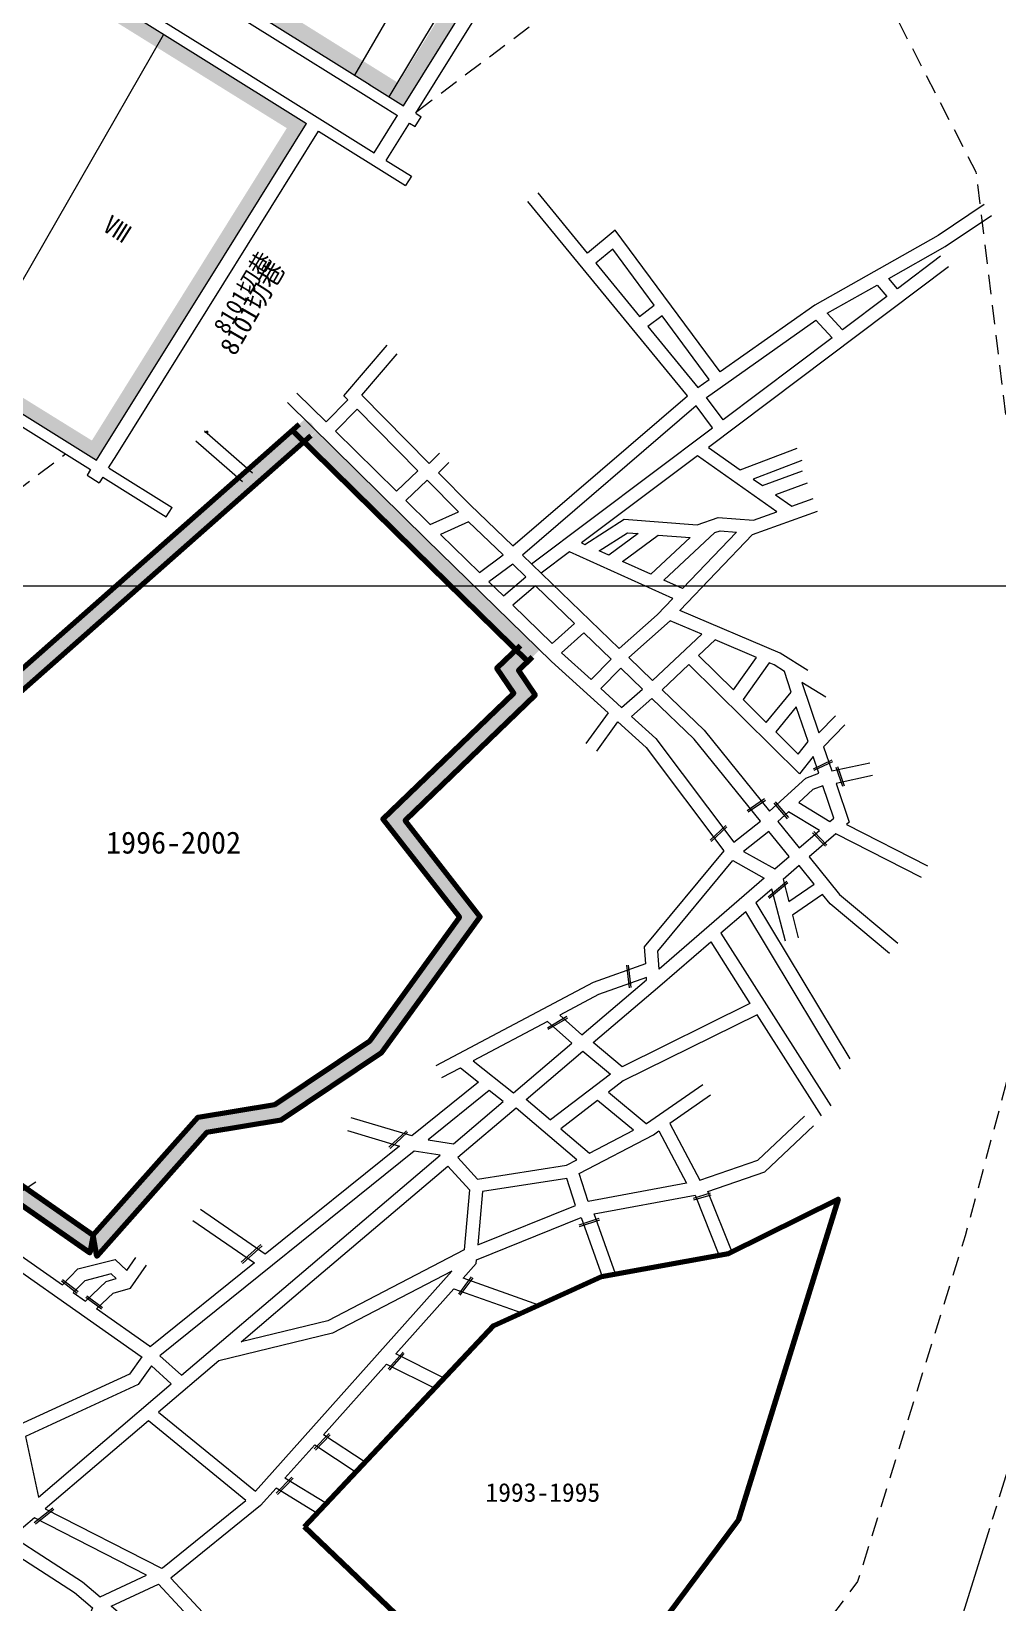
# Model space of a CAD drawing. Header units: inches. Extents: x 19725493 to 19730068, y 4137932 to 4142732.
# Drawn here: x 19728523 to 19728962, y 4139039 to 4139752 of the extents above; entities that cross this region are included whole.
import ezdxf

# ---------------------------------------------------------------- set-up
doc = ezdxf.new("R2010")
doc.units = ezdxf.units.IN
doc.header["$MEASUREMENT"] = 0
doc.linetypes.add('可采边界', pattern=[0.047, 0.02, -0.002, 0.003, -0.002, 0.02])
doc.linetypes.add('虚线', pattern=[0.0045, 0.00175, -0.001, 0.00175])
doc.layers.get('0').update_dxf_attribs({"lineweight": 0})
for name, color, linetype, lineweight in [('8号煤层巷道', 7, 'Continuous', 0), ('8号煤层采空区XDD0800CCJ', 7, 'Continuous', 0), ('sw探水警戒线', 7, 'Continuous', 15), ('工作面回采月份', 7, 'Continuous', 15), ('未掘巷道', 7, 'Continuous', 15), ('次要巷道', 7, 'Continuous', 0), ('煤巷', 7, 'Continuous', 0), ('经纬网', 7, 'Continuous', 0), ('采空区边界颜色', 7, 'Continuous', 15)]:
    doc.layers.add(name, color=color, linetype=linetype, lineweight=lineweight)
for name, color, linetype, lineweight, true_color in [('8号煤层采空区', 178, 'Continuous', 80, 0x00004c), ('8号煤层采空区注记', 178, 'Continuous', 0, 0x00004c), ('岩巷', 30, 'Continuous', 0, 0xff7f00)]:
    doc.layers.add(name, color=color, linetype=linetype, lineweight=lineweight, true_color=true_color)
doc.styles.add('仿宋', font='')
doc.styles.add('宋体', font='')
doc.styles.get('仿宋').set_extended_font_data('仿宋')
doc.styles.get('宋体').set_extended_font_data('宋体')
doc.linetypes.add('县自治县旗县级市界', pattern='A,0.0015,-0.00115,[23,8#煤防灭火系统图（7月份）.shx,S=3.07087e-07,R=0,X=0,Y=0],-0.00085,0.0015', length=0.005)

msp = doc.modelspace()

# ---------------------------------------------------------------- hatches: boundary and pattern name
for points in [[(19728647.12, 4139575.59), (19728364.68, 4139326.47), (19728549.68, 4139197.53), (19728551.2, 4139205.61), (19728376.8, 4139327.16), (19728652.48, 4139570.31), (19728650.22, 4139573.78)], [(19728748.43, 4139476.23), (19728702.31, 4139521.25), (19728652.48, 4139570.31), (19728650, 4139567.72), (19728646.84, 4139565.34), (19728697.06, 4139515.89), (19728743.01, 4139471.03)], [(19728753.8, 4139470.99), (19728748.43, 4139476.23), (19728734.37, 4139462.74), (19728742.01, 4139451.44), (19728682.66, 4139394.3), (19728717.37, 4139349.76), (19728676.69, 4139293.67), (19728633.66, 4139264.85), (19728598.73, 4139259.04), (19728551.2, 4139205.61), (19728552.75, 4139196.08), (19728602.57, 4139252.07), (19728636.49, 4139257.72), (19728681.98, 4139288.19), (19728726.75, 4139349.92), (19728692.72, 4139393.58), (19728751.77, 4139450.42), (19728744.12, 4139461.71)]]:
    msp.add_hatch(color=256).paths.add_polyline_path(points, flags=17)
at = {"layer": '8号煤层采空区XDD0800CCJ', "true_color": 0xffc000}
msp.add_hatch(color=40, dxfattribs=at).paths.add_polyline_path([(19728403.14, 4139650.27), (19728436.29, 4139629.67), (19728472.28, 4139607.2), (19728552.63, 4139557.03), (19728563.85, 4139575), (19728597.81, 4139629.38), (19728607.51, 4139644.92), (19728647.97, 4139709.72), (19728567.84, 4139759.74), (19728490.09, 4139808.28), (19728394.01, 4139868.28), (19728233.4, 4139968.57), (19728144.04, 4139812.16), (19728320.98, 4139701.67), (19728403.14, 4139650.27), (19728395.75, 4139662.65), (19728364.3, 4139682.28), (19728153.5, 4139814.24), (19728235.85, 4139959.69), (19728422.75, 4139841.97), (19728639.01, 4139707.64), (19728608.22, 4139658.34), (19728579.34, 4139612.07), (19728550.58, 4139565.97), (19728462.35, 4139620.63), (19728445.03, 4139631.73), (19728429.36, 4139641.66), (19728395.75, 4139662.65)], flags=17)
at = {"layer": '采空区边界颜色', "true_color": 0x57149c}
msp.add_hatch(color=194, dxfattribs=at).paths.add_polyline_path([(19728773.95, 4139848.91), (19728261.49, 4140168.86), (19728183.24, 4140035.49), (19728692, 4139717.81), (19728773.95, 4139848.91), (19728763.61, 4139846.52), (19728689.61, 4139728.14), (19728193.4, 4140037.98), (19728264.06, 4140158.41), (19728763.61, 4139846.52)], flags=17)

# ---------------------------------------------------------------- linework, layer by layer
at = {"layer": '8号煤层巷道', "flags": 128}
for points in [[(19728878.04, 4139417.12), (19728886.5, 4139421.14)], [(19728878.04, 4139417.12), (19728886.5, 4139421.14)], [(19728878.38, 4139416.4), (19728886.84, 4139420.42)], [(19728878.38, 4139416.4), (19728886.84, 4139420.42)], [(19728888.22, 4139417.82), (19728891.22, 4139409.14)], [(19728888.22, 4139417.82), (19728891.22, 4139409.14)], [(19728888.97, 4139418.08), (19728891.98, 4139409.4)], [(19728888.97, 4139418.08), (19728891.98, 4139409.4)], [(19728847.95, 4139398.2), (19728855.86, 4139403.54)], [(19728847.95, 4139398.2), (19728855.86, 4139403.54)], [(19728848.39, 4139397.53), (19728856.31, 4139402.88)], [(19728848.39, 4139397.53), (19728856.31, 4139402.88)], [(19728860.04, 4139401.52), (19728866.06, 4139394.44)], [(19728860.04, 4139401.52), (19728866.06, 4139394.44)], [(19728860.65, 4139402.04), (19728866.66, 4139394.96)], [(19728860.65, 4139402.04), (19728866.66, 4139394.96)], [(19728831.11, 4139384.7), (19728838.21, 4139391.36)], [(19728831.11, 4139384.7), (19728838.21, 4139391.36)], [(19728831.66, 4139384.12), (19728838.76, 4139390.78)], [(19728831.66, 4139384.12), (19728838.76, 4139390.78)], [(19728877.63, 4139388.04), (19728883.49, 4139381.93)], [(19728877.63, 4139388.04), (19728883.49, 4139381.93)], [(19728878.2, 4139388.6), (19728884.07, 4139382.49)], [(19728878.2, 4139388.6), (19728884.07, 4139382.49)], [(19728857.42, 4139359.07), (19728865.95, 4139366.13)], [(19728857.42, 4139359.07), (19728865.95, 4139366.13)], [(19728857.93, 4139358.45), (19728866.46, 4139365.51)], [(19728857.93, 4139358.45), (19728866.46, 4139365.51)], [(19728793.15, 4139328.01), (19728794.32, 4139317.75)], [(19728793.15, 4139328.01), (19728794.32, 4139317.75)], [(19728793.95, 4139328.1), (19728795.12, 4139317.84)], [(19728793.95, 4139328.1), (19728795.12, 4139317.84)], [(19728757.28, 4139299.63), (19728766.17, 4139304.83)], [(19728757.28, 4139299.63), (19728766.17, 4139304.83)], [(19728757.68, 4139298.94), (19728766.57, 4139304.14)], [(19728757.68, 4139298.94), (19728766.57, 4139304.14)], [(19728685.37, 4139245.46), (19728693.28, 4139252.88)], [(19728685.37, 4139245.46), (19728693.28, 4139252.88)], [(19728685.92, 4139244.88), (19728693.82, 4139252.29)], [(19728685.92, 4139244.88), (19728693.82, 4139252.29)], [(19728823.55, 4139222.34), (19728831.33, 4139224.7)], [(19728823.55, 4139222.34), (19728831.33, 4139224.7)], [(19728823.78, 4139221.58), (19728831.56, 4139223.93)], [(19728823.78, 4139221.58), (19728831.56, 4139223.93)], [(19728771.65, 4139210.21), (19728780.79, 4139213.35)], [(19728771.65, 4139210.21), (19728780.79, 4139213.35)], [(19728771.91, 4139209.46), (19728781.05, 4139212.59)], [(19728771.91, 4139209.46), (19728781.05, 4139212.59)], [(19728618.36, 4139193.34), (19728627.27, 4139201.32)], [(19728618.36, 4139193.34), (19728627.27, 4139201.32)], [(19728618.9, 4139192.75), (19728627.8, 4139200.72)], [(19728618.9, 4139192.75), (19728627.8, 4139200.72)], [(19728536.76, 4139184.82), (19728543.87, 4139179.32)], [(19728536.76, 4139184.82), (19728543.87, 4139179.32)], [(19728537.25, 4139185.46), (19728544.36, 4139179.95)], [(19728537.25, 4139185.46), (19728544.36, 4139179.95)], [(19728561.62, 4139185.89), (19728559.39, 4139187.96), (19728547.36, 4139184.88), (19728542.14, 4139179.53), (19728547.73, 4139175.61), (19728557.07, 4139184.57), (19728561.62, 4139185.89)], [(19728561.62, 4139185.89), (19728559.39, 4139187.96), (19728547.36, 4139184.88), (19728542.14, 4139179.53), (19728547.73, 4139175.61), (19728557.07, 4139184.57), (19728561.62, 4139185.89)], [(19728722.73, 4139186.69), (19728716.87, 4139178.78)], [(19728722.73, 4139186.69), (19728716.87, 4139178.78)], [(19728723.38, 4139186.22), (19728717.52, 4139178.3)], [(19728723.38, 4139186.22), (19728717.52, 4139178.3)], [(19728547.84, 4139177.43), (19728554.95, 4139172.18)], [(19728547.84, 4139177.43), (19728554.95, 4139172.18)], [(19728548.31, 4139178.07), (19728555.43, 4139172.82)], [(19728548.31, 4139178.07), (19728555.43, 4139172.82)], [(19728684.97, 4139144.92), (19728691.76, 4139152.5)], [(19728684.97, 4139144.92), (19728691.76, 4139152.5)], [(19728685.57, 4139144.39), (19728692.35, 4139151.96)], [(19728685.57, 4139144.39), (19728692.35, 4139151.96)], [(19728651.42, 4139108.61), (19728658.19, 4139115.56)], [(19728651.42, 4139108.61), (19728658.19, 4139115.56)], [(19728651.99, 4139108.05), (19728658.76, 4139115)], [(19728651.99, 4139108.05), (19728658.76, 4139115)], [(19728634.27, 4139088.59), (19728641.36, 4139095.84)], [(19728634.27, 4139088.59), (19728641.36, 4139095.84)], [(19728634.84, 4139088.03), (19728641.93, 4139095.29)], [(19728634.84, 4139088.03), (19728641.93, 4139095.29)], [(19728524.42, 4139075.21), (19728532.78, 4139081.88)], [(19728524.42, 4139075.21), (19728532.78, 4139081.88)], [(19728524.92, 4139074.58), (19728533.28, 4139081.26)], [(19728524.92, 4139074.58), (19728533.28, 4139081.26)]]:
    msp.add_lwpolyline(points, dxfattribs=at)
at = {"layer": '8号煤层采空区', "color": 7, "flags": 128}
for points in [[(19728649.98, 4139568.1), (19728376.8, 4139327.16), (19728551.2, 4139205.61), (19728549.68, 4139197.53), (19728364.68, 4139326.47), (19728644.66, 4139573.42)], [(19728748.38, 4139465.79), (19728697.06, 4139515.89), (19728641.48, 4139570.61)], [(19728750.37, 4139467.71), (19728744.12, 4139461.71), (19728751.77, 4139450.42), (19728692.72, 4139393.58), (19728726.75, 4139349.92), (19728681.98, 4139288.19), (19728636.49, 4139257.72), (19728602.57, 4139252.07), (19728552.75, 4139196.08), (19728551.2, 4139205.61), (19728598.73, 4139259.04), (19728633.66, 4139264.85), (19728676.69, 4139293.67), (19728717.37, 4139349.76), (19728682.66, 4139394.3), (19728742.01, 4139451.44), (19728734.37, 4139462.74), (19728745.07, 4139473.01)], [(19728647.01, 4139073.26), (19728733.02, 4139164.57), (19728781.9, 4139186.81), (19728839.49, 4139197.25), (19728889.27, 4139221.97), (19728843.8, 4139076.12), (19728760.74, 4138964.56), (19728647.01, 4139073.26)]]:
    msp.add_lwpolyline(points, dxfattribs=at)
at = {"layer": 'sw探水警戒线', "color": 1, "linetype": '可采边界', "lineweight": 9, "ltscale": 2127.659574, "true_color": 0xff0000, "flags": 128}
msp.add_lwpolyline([(19728772.52, 4139833.86), (19728887.84, 4139920.66), (19729000.27, 4139702.85), (19729041.58, 4139365.3), (19728994.94, 4139191.35), (19728943.24, 4139025.48), (19728871.04, 4138928.5), (19728872.06, 4138801.4), (19728750.97, 4138715.67), (19728533.26, 4138595.53)], dxfattribs=at)
at = {"layer": 'sw探水警戒线', "color": 1, "linetype": '虚线', "ltscale": 5000, "true_color": 0xff0000, "flags": 128}
for points in [[(19728698.06, 4139715.25), (19728870.58, 4139845.09), (19728951.72, 4139687.88), (19728990.77, 4139368.86), (19728946.91, 4139205.27), (19728898.04, 4139048.5), (19728820.9, 4138944.89), (19728821.85, 4138827.12), (19728724.36, 4138758.1), (19728457.28, 4138610.71)], [(19727803.01, 4139025.62), (19728297.14, 4139377.53), (19728538.61, 4139559.88)]]:
    msp.add_lwpolyline(points, dxfattribs=at)
at = {"layer": '岩巷', "lineweight": 9, "flags": 128}
msp.add_lwpolyline([(19728549.98, 4139800.36), (19728673.78, 4139723.06)], dxfattribs=at)
at = {"layer": '工作面回采月份', "color": 7, "linetype": 'Continuous', "lineweight": 13}
msp.add_line((19728493.42, 4139594), (19728583.06, 4139750.02), dxfattribs=at)
at = {"layer": '工作面回采月份', "color": 7, "lineweight": 9, "flags": 128}
for points in [[(19728669.86, 4139731.64), (19728747.55, 4139865.31)], [(19728685.47, 4139721.89), (19728765.21, 4139854.37)]]:
    msp.add_lwpolyline(points, dxfattribs=at)
at = {"layer": '未掘巷道', "color": 1, "lineweight": 0, "true_color": 0xff0000}
for q in [(19728601.85, 4139569.43), (19728603.01, 4139568.75)]:
    msp.add_line((19728603.11, 4139570.24), q, dxfattribs=at)
at = {"layer": '煤巷', "lineweight": 9}
for p, q in [((19728604.97, 4139640.85), (19728647.97, 4139709.72)), ((19728610.44, 4139637.34), (19728653.48, 4139706.27)), ((19728695.61, 4139685.86), (19728692.96, 4139681.62)), ((19728556.33, 4139562.97), (19728604.93, 4139640.78)), ((19728561.85, 4139559.52), (19728610.44, 4139637.34)), ((19728552.63, 4139557.03), (19728556.33, 4139562.97)), ((19728558.14, 4139553.58), (19728561.85, 4139559.52)), ((19728549.98, 4139552.79), (19728548.39, 4139550.24)), ((19728548.39, 4139550.24), (19728553.9, 4139546.8)), ((19728555.49, 4139549.34), (19728553.9, 4139546.8)), ((19728555.6, 4139549.35), (19728584.33, 4139531.35)), ((19728558.39, 4139553.43), (19728586.97, 4139535.58)), ((19728584.33, 4139531.35), (19728586.98, 4139535.59))]:
    msp.add_line(p, q, dxfattribs=at)
at = {"layer": '煤巷', "lineweight": 9, "flags": 128}
for points in [[(19728481.79, 4139813.47), (19728601.24, 4139738.88)], [(19728552.74, 4139804.77), (19728676.81, 4139727.3)], [(19728549.98, 4139800.36), (19728673.78, 4139723.06)], [(19728539.39, 4139783.4), (19728603.88, 4139743.13)], [(19728692, 4139717.81), (19728717.59, 4139758.8)], [(19728697.51, 4139714.37), (19728723.11, 4139755.36)], [(19728603.89, 4139743.13), (19728678.66, 4139696.45)], [(19728601.24, 4139738.89), (19728647.97, 4139709.72)], [(19728676.26, 4139727.64), (19728692, 4139717.81)], [(19728673.78, 4139723.06), (19728689.25, 4139713.4)], [(19728678.66, 4139696.45), (19728687.66, 4139710.86)], [(19728687.66, 4139710.86), (19728689.25, 4139713.4)], [(19728697.22, 4139708.42), (19728699.97, 4139712.83)], [(19728697.51, 4139714.37), (19728699.97, 4139712.83)], [(19728653.48, 4139706.27), (19728692.96, 4139681.62)], [(19728684.17, 4139693), (19728693.17, 4139707.42)], [(19728693.17, 4139707.42), (19728694.76, 4139709.96)], [(19728694.76, 4139709.96), (19728697.22, 4139708.42)], [(19728317.37, 4139698.03), (19728549.98, 4139552.79)], [(19728319.96, 4139702.31), (19728552.63, 4139557.03)], [(19728684.17, 4139693), (19728695.61, 4139685.86)]]:
    msp.add_lwpolyline(points, dxfattribs=at)
at = {"layer": '煤巷', "linetype": '县自治县旗县级市界', "lineweight": 9, "ltscale": 2000, "flags": 128}
for points in [[(19728955.42, 4139673.04), (19728934.57, 4139659.01), (19728878.6, 4139627.43), (19728835.67, 4139597.15), (19728787.99, 4139661.41), (19728775.5, 4139650.97), (19728753.1, 4139678.23)], [(19728955.42, 4139673.04), (19728934.57, 4139659.01), (19728878.6, 4139627.43), (19728835.67, 4139597.15), (19728787.99, 4139661.41), (19728775.5, 4139650.97), (19728753.1, 4139678.23)], [(19728712.5, 4139555.96), (19728707.88, 4139551.34), (19728722.26, 4139536.78), (19728741.61, 4139518.15), (19728820.9, 4139586.28), (19728748.47, 4139674.42)], [(19728712.5, 4139555.96), (19728707.88, 4139551.34), (19728722.26, 4139536.78), (19728741.61, 4139518.15), (19728820.9, 4139586.28), (19728748.47, 4139674.42)], [(19728935.69, 4139649.52), (19728916.15, 4139634.83), (19728912.18, 4139639.49), (19728937.72, 4139653.9), (19728958.76, 4139668.06)], [(19728935.69, 4139649.52), (19728916.15, 4139634.83), (19728912.18, 4139639.49), (19728937.72, 4139653.9), (19728958.76, 4139668.06)], [(19728805.76, 4139627.39), (19728786.96, 4139652.73), (19728779.31, 4139646.33), (19728799.11, 4139622.24), (19728805.76, 4139627.39)], [(19728805.76, 4139627.39), (19728786.96, 4139652.73), (19728779.31, 4139646.33), (19728799.11, 4139622.24), (19728805.76, 4139627.39)], [(19728939.29, 4139644.72), (19728830.37, 4139562.85), (19728844.76, 4139552.69), (19728870.65, 4139562.52)], [(19728939.29, 4139644.72), (19728830.37, 4139562.85), (19728844.76, 4139552.69), (19728870.65, 4139562.52)], [(19728891.26, 4139616.12), (19728884.29, 4139623.76), (19728906.86, 4139636.49), (19728911.35, 4139631.22), (19728891.26, 4139616.12)], [(19728891.26, 4139616.12), (19728884.29, 4139623.76), (19728906.86, 4139636.49), (19728911.35, 4139631.22), (19728891.26, 4139616.12)], [(19728830.76, 4139593.7), (19728809.34, 4139622.57), (19728802.92, 4139617.61), (19728825.58, 4139590.04), (19728830.76, 4139593.7)], [(19728830.76, 4139593.7), (19728809.34, 4139622.57), (19728802.92, 4139617.61), (19728825.58, 4139590.04), (19728830.76, 4139593.7)], [(19728837.04, 4139575.37), (19728829.45, 4139585.43), (19728879.16, 4139620.48), (19728886.44, 4139612.5), (19728837.04, 4139575.37)], [(19728643.58, 4139587.49), (19728656.83, 4139574.44), (19728666.74, 4139584.45), (19728664.94, 4139586.27), (19728684.55, 4139609.24)], [(19728643.58, 4139587.49), (19728656.83, 4139574.44), (19728666.74, 4139584.45), (19728664.94, 4139586.27), (19728684.55, 4139609.24)], [(19728708.26, 4139560.2), (19728703.67, 4139555.6), (19728673.08, 4139586.57), (19728689.11, 4139605.35)], [(19728708.26, 4139560.2), (19728703.67, 4139555.6), (19728673.08, 4139586.57), (19728689.11, 4139605.35)], [(19728639.37, 4139583.22), (19728702.31, 4139521.25), (19728759.15, 4139465.76), (19728784.81, 4139442.4), (19728774.79, 4139428.53)], [(19728639.37, 4139583.22), (19728702.31, 4139521.25), (19728759.15, 4139465.76), (19728784.81, 4139442.4), (19728774.79, 4139428.53)], [(19728670.95, 4139580.19), (19728661.1, 4139570.24), (19728688.75, 4139543.02), (19728698.56, 4139552.23), (19728670.95, 4139580.19)], [(19728670.95, 4139580.19), (19728661.1, 4139570.24), (19728688.75, 4139543.02), (19728698.56, 4139552.23), (19728670.95, 4139580.19)], [(19728750.07, 4139510), (19728832.24, 4139571.76), (19728824.76, 4139581.69), (19728745.95, 4139513.97), (19728789.84, 4139471.71), (19728807.03, 4139486.91), (19728814.15, 4139494.3), (19728767.28, 4139515.43), (19728754.45, 4139505.79)], [(19728750.07, 4139510), (19728832.24, 4139571.76), (19728824.76, 4139581.69), (19728745.95, 4139513.97), (19728789.84, 4139471.71), (19728807.03, 4139486.91), (19728814.15, 4139494.3), (19728767.28, 4139515.43), (19728754.45, 4139505.79)], [(19728623.39, 4139551.22), (19728601.71, 4139570.16)], [(19728618.85, 4139547.22), (19728597.77, 4139565.64)], [(19728861.33, 4139533.65), (19728825.33, 4139559.07), (19728772.75, 4139519.55), (19728774.22, 4139518.88), (19728792.19, 4139530.24), (19728825.25, 4139527.72), (19728834.83, 4139531.06), (19728850.76, 4139529.83), (19728861.33, 4139533.65)], [(19728861.33, 4139533.65), (19728825.33, 4139559.07), (19728772.75, 4139519.55), (19728774.22, 4139518.88), (19728792.19, 4139530.24), (19728825.25, 4139527.72), (19728834.83, 4139531.06), (19728850.76, 4139529.83), (19728861.33, 4139533.65)], [(19728872.78, 4139556.91), (19728850.67, 4139548.51), (19728854.84, 4139545.57), (19728873.11, 4139552.28)], [(19728872.78, 4139556.91), (19728850.67, 4139548.51), (19728854.84, 4139545.57), (19728873.11, 4139552.28)], [(19728702.78, 4139547.97), (19728693.02, 4139538.81), (19728704.15, 4139527.85), (19728716.94, 4139533.63), (19728702.78, 4139547.97)], [(19728702.78, 4139547.97), (19728693.02, 4139538.81), (19728704.15, 4139527.85), (19728716.94, 4139533.63), (19728702.78, 4139547.97)], [(19728875.17, 4139546.65), (19728860.79, 4139541.37), (19728868.2, 4139536.14), (19728877.89, 4139539.64)], [(19728875.17, 4139546.65), (19728860.79, 4139541.37), (19728868.2, 4139536.14), (19728877.89, 4139539.64)], [(19728875.49, 4139461.71), (19728862.91, 4139469.51), (19728817.31, 4139488.94), (19728850.41, 4139523.32), (19728879.93, 4139534)], [(19728875.49, 4139461.71), (19728862.91, 4139469.51), (19728817.31, 4139488.94), (19728850.41, 4139523.32), (19728879.93, 4139534)], [(19728721.55, 4139529.14), (19728708.74, 4139523.35), (19728726.42, 4139506.1), (19728737.21, 4139514.05), (19728721.55, 4139529.14)], [(19728721.55, 4139529.14), (19728708.74, 4139523.35), (19728726.42, 4139506.1), (19728737.21, 4139514.05), (19728721.55, 4139529.14)], [(19728798.45, 4139523.75), (19728785.18, 4139513.94), (19728780.77, 4139515.93), (19728793.71, 4139524.11), (19728798.45, 4139523.75)], [(19728822.09, 4139521.95), (19728804.18, 4139505.37), (19728791.44, 4139511.12), (19728807.59, 4139523.05), (19728822.09, 4139521.95)], [(19728822.09, 4139521.95), (19728804.18, 4139505.37), (19728791.44, 4139511.12), (19728807.59, 4139523.05), (19728822.09, 4139521.95)], [(19728843.13, 4139524.4), (19728818.56, 4139498.89), (19728810.12, 4139502.69), (19728833.34, 4139524.19), (19728835.62, 4139524.98), (19728843.13, 4139524.4)], [(19728843.13, 4139524.4), (19728818.56, 4139498.89), (19728810.12, 4139502.69), (19728833.34, 4139524.19), (19728835.62, 4139524.98), (19728843.13, 4139524.4)], [(19728741.6, 4139509.84), (19728730.76, 4139501.85), (19728737.29, 4139495.48), (19728747.48, 4139504.17), (19728741.6, 4139509.84)], [(19728741.6, 4139509.84), (19728730.76, 4139501.85), (19728737.29, 4139495.48), (19728747.48, 4139504.17), (19728741.6, 4139509.84)], [(19728751.82, 4139499.99), (19728741.6, 4139491.27), (19728759.4, 4139473.89), (19728769.51, 4139482.96), (19728751.82, 4139499.99)], [(19728751.82, 4139499.99), (19728741.6, 4139491.27), (19728759.4, 4139473.89), (19728769.51, 4139482.96), (19728751.82, 4139499.99)], [(19728813.05, 4139484.23), (19728794.18, 4139467.53), (19728805, 4139457.11), (19728827.4, 4139478.12), (19728813.05, 4139484.23)], [(19728813.05, 4139484.23), (19728794.18, 4139467.53), (19728805, 4139457.11), (19728827.4, 4139478.12), (19728813.05, 4139484.23)], [(19728786.26, 4139466.84), (19728773.84, 4139478.79), (19728763.72, 4139469.71), (19728777.11, 4139457.52), (19728786.26, 4139466.84)], [(19728786.26, 4139466.84), (19728773.84, 4139478.79), (19728763.72, 4139469.71), (19728777.11, 4139457.52), (19728786.26, 4139466.84)], [(19728833.42, 4139475.55), (19728825.92, 4139468.51), (19728841.73, 4139452.84), (19728852.22, 4139467.55), (19728833.42, 4139475.55)], [(19728833.42, 4139475.55), (19728825.92, 4139468.51), (19728841.73, 4139452.84), (19728852.22, 4139467.55), (19728833.42, 4139475.55)], [(19728790.58, 4139462.68), (19728781.54, 4139453.48), (19728790.93, 4139444.93), (19728800.4, 4139453.21), (19728790.58, 4139462.68)], [(19728790.58, 4139462.68), (19728781.54, 4139453.48), (19728790.93, 4139444.93), (19728800.4, 4139453.21), (19728790.58, 4139462.68)], [(19728821.54, 4139464.4), (19728809.33, 4139452.94), (19728828.38, 4139434.6), (19728858.11, 4139397.82), (19728874.52, 4139412.84), (19728880.39, 4139415.11), (19728877.85, 4139422.62), (19728871.64, 4139414.76), (19728821.54, 4139464.4)], [(19728821.54, 4139464.4), (19728809.33, 4139452.94), (19728828.38, 4139434.6), (19728858.11, 4139397.82), (19728874.52, 4139412.84), (19728880.39, 4139415.11), (19728877.85, 4139422.62), (19728871.64, 4139414.76), (19728821.54, 4139464.4)], [(19728864.9, 4139461.16), (19728860.12, 4139464.18), (19728857.87, 4139465.14), (19728846.05, 4139448.57), (19728856.61, 4139438.1), (19728867.97, 4139451.87), (19728864.9, 4139461.21)], [(19728864.9, 4139461.16), (19728860.12, 4139464.18), (19728857.87, 4139465.14), (19728846.05, 4139448.57), (19728856.61, 4139438.1), (19728867.97, 4139451.87), (19728864.9, 4139461.21)], [(19728883.58, 4139449.52), (19728872.79, 4139456.19), (19728880.49, 4139433.44), (19728888.04, 4139441.17)], [(19728883.58, 4139449.52), (19728872.79, 4139456.19), (19728880.49, 4139433.44), (19728888.04, 4139441.17)], [(19728804.74, 4139449.04), (19728795.39, 4139440.87), (19728806.48, 4139430.78), (19728841.86, 4139383.82), (19728854.03, 4139393.33), (19728823.96, 4139430.54), (19728804.74, 4139449.04)], [(19728804.74, 4139449.04), (19728795.39, 4139440.87), (19728806.48, 4139430.78), (19728841.86, 4139383.82), (19728854.03, 4139393.33), (19728823.96, 4139430.54), (19728804.74, 4139449.04)], [(19728870.23, 4139445.19), (19728860.89, 4139433.86), (19728871.1, 4139423.74), (19728875.56, 4139429.4), (19728870.23, 4139445.19)], [(19728870.23, 4139445.19), (19728860.89, 4139433.86), (19728871.1, 4139423.74), (19728875.56, 4139429.4), (19728870.23, 4139445.19)], [(19728779.66, 4139425.02), (19728789.27, 4139438.34), (19728802.03, 4139426.72), (19728837.29, 4139379.93), (19728801.21, 4139336.35), (19728801.77, 4139328.69), (19728778.01, 4139320.21), (19728706.61, 4139282.33)], [(19728779.66, 4139425.02), (19728789.27, 4139438.34), (19728802.03, 4139426.72), (19728837.29, 4139379.93), (19728801.21, 4139336.35), (19728801.77, 4139328.69), (19728778.01, 4139320.21), (19728706.61, 4139282.33)], [(19728892.33, 4139436.99), (19728882.65, 4139427.06), (19728886.34, 4139416.16), (19728903.54, 4139419.84)], [(19728892.33, 4139436.99), (19728882.65, 4139427.06), (19728886.34, 4139416.16), (19728903.54, 4139419.84)], [(19728904.8, 4139413.98), (19728888.28, 4139410.44), (19728894.24, 4139392.83), (19728893.06, 4139391.81), (19728929.8, 4139373.14)], [(19728904.8, 4139413.98), (19728888.28, 4139410.44), (19728894.24, 4139392.83), (19728893.06, 4139391.81), (19728929.8, 4139373.14)], [(19728885.51, 4139393.21), (19728887.27, 4139394.73), (19728882.31, 4139409.42), (19728877.73, 4139407.66), (19728871.35, 4139401.82), (19728885.51, 4139393.21)], [(19728885.51, 4139393.21), (19728887.27, 4139394.73), (19728882.31, 4139409.42), (19728877.73, 4139407.66), (19728871.35, 4139401.82), (19728885.51, 4139393.21)], [(19728880.74, 4139389.09), (19728866.75, 4139397.6), (19728861.89, 4139393.15), (19728871.57, 4139381.17), (19728880.74, 4139389.09)], [(19728880.74, 4139389.09), (19728866.75, 4139397.6), (19728861.89, 4139393.15), (19728871.57, 4139381.17), (19728880.74, 4139389.09)], [(19728857.8, 4139388.66), (19728846.23, 4139379.63), (19728860.54, 4139371.65), (19728867.03, 4139377.25), (19728857.8, 4139388.66)], [(19728857.8, 4139388.66), (19728846.23, 4139379.63), (19728860.54, 4139371.65), (19728867.03, 4139377.25), (19728857.8, 4139388.66)], [(19728927.08, 4139367.8), (19728888.16, 4139387.58), (19728876.13, 4139377.2), (19728889.84, 4139360.02), (19728916.38, 4139337.96)], [(19728927.08, 4139367.8), (19728888.16, 4139387.58), (19728876.13, 4139377.2), (19728889.84, 4139360.02), (19728916.38, 4139337.96)], [(19728841.38, 4139375.47), (19728855.71, 4139367.48), (19728807.95, 4139326.25), (19728807.37, 4139334.38), (19728841.38, 4139375.47)], [(19728841.38, 4139375.47), (19728855.71, 4139367.48), (19728807.95, 4139326.25), (19728807.37, 4139334.38), (19728841.38, 4139375.47)], [(19728871.59, 4139373.27), (19728864.26, 4139366.94), (19728866.85, 4139356.85), (19728878.34, 4139364.81), (19728871.59, 4139373.27)], [(19728871.59, 4139373.27), (19728864.26, 4139366.94), (19728866.85, 4139356.85), (19728878.34, 4139364.81), (19728871.59, 4139373.27)], [(19728865.27, 4139338.86), (19728859.19, 4139362.56), (19728851.87, 4139356.24), (19728894.51, 4139285.5)], [(19728865.27, 4139338.86), (19728859.19, 4139362.56), (19728851.87, 4139356.24), (19728894.51, 4139285.5)], [(19728912.55, 4139333.35), (19728885.53, 4139355.8), (19728882.09, 4139360.12), (19728868.44, 4139350.66), (19728871.08, 4139340.35)], [(19728912.55, 4139333.35), (19728885.53, 4139355.8), (19728882.09, 4139360.12), (19728868.44, 4139350.66), (19728871.08, 4139340.35)], [(19728890.22, 4139280.87), (19728847.26, 4139352.27), (19728836.01, 4139342.55), (19728885.88, 4139264.3)], [(19728890.22, 4139280.87), (19728847.26, 4139352.27), (19728836.01, 4139342.55), (19728885.88, 4139264.3)], [(19728849.2, 4139310.63), (19728791.27, 4139281.99), (19728778.06, 4139292.95), (19728808.35, 4139318.67), (19728831.42, 4139338.59), (19728849.2, 4139310.63)], [(19728849.2, 4139310.63), (19728791.27, 4139281.99), (19728778.06, 4139292.95), (19728808.35, 4139318.67), (19728831.42, 4139338.59), (19728849.2, 4139310.63)], [(19728802.21, 4139322.48), (19728780.44, 4139314.71), (19728762.93, 4139305.42), (19728772.97, 4139296.5), (19728802.29, 4139321.39), (19728802.21, 4139322.48)], [(19728802.21, 4139322.48), (19728780.44, 4139314.71), (19728762.93, 4139305.42), (19728772.97, 4139296.5), (19728802.29, 4139321.39), (19728802.21, 4139322.48)], [(19728881.64, 4139259.62), (19728852.44, 4139305.54), (19728791.72, 4139275.53), (19728784.96, 4139270.36), (19728802.11, 4139256.2), (19728802.26, 4139256.28), (19728827.82, 4139273.94)], [(19728881.64, 4139259.62), (19728852.44, 4139305.54), (19728791.72, 4139275.53), (19728784.96, 4139270.36), (19728802.11, 4139256.2), (19728802.26, 4139256.28), (19728827.82, 4139273.94)], [(19728768.35, 4139292.58), (19728757.28, 4139302.42), (19728723.67, 4139284.59), (19728741.85, 4139270.07), (19728768.35, 4139292.58)], [(19728768.35, 4139292.58), (19728757.28, 4139302.42), (19728723.67, 4139284.59), (19728741.85, 4139270.07), (19728768.35, 4139292.58)], [(19728758.72, 4139257.77), (19728747.67, 4139267.15), (19728773.42, 4139289.01), (19728785.92, 4139278.64), (19728758.69, 4139257.83)], [(19728758.72, 4139257.77), (19728747.67, 4139267.15), (19728773.42, 4139289.01), (19728785.92, 4139278.64), (19728758.69, 4139257.83)], [(19728709.42, 4139277.04), (19728717.89, 4139281.53), (19728726.09, 4139274.98), (19728695.76, 4139250.57), (19728668.28, 4139258.82)], [(19728709.42, 4139277.04), (19728717.89, 4139281.53), (19728726.09, 4139274.98), (19728695.76, 4139250.57), (19728668.28, 4139258.82)], [(19728737.19, 4139266.12), (19728730.9, 4139271.15), (19728703.15, 4139248.82), (19728714.71, 4139247.03), (19728737.19, 4139266.12)], [(19728737.19, 4139266.12), (19728730.9, 4139271.15), (19728703.15, 4139248.82), (19728714.71, 4139247.03), (19728737.19, 4139266.12)], [(19728831.23, 4139269), (19728812.8, 4139256.28), (19728826.52, 4139230.52), (19728852.76, 4139239.58), (19728873.95, 4139259.47)], [(19728831.23, 4139269), (19728812.8, 4139256.28), (19728826.52, 4139230.52), (19728852.76, 4139239.58), (19728873.95, 4139259.47)], [(19728716.64, 4139240.81), (19728725.54, 4139231.03), (19728765.99, 4139237.37), (19728770.64, 4139239.79), (19728743.04, 4139263.22), (19728716.64, 4139240.81)], [(19728716.64, 4139240.81), (19728725.54, 4139231.03), (19728765.99, 4139237.37), (19728770.64, 4139239.79), (19728743.04, 4139263.22), (19728716.64, 4139240.81)], [(19728763.4, 4139253.84), (19728776.38, 4139242.79), (19728796.34, 4139253.19), (19728780.08, 4139266.62), (19728763.45, 4139253.84)], [(19728763.4, 4139253.84), (19728776.38, 4139242.79), (19728796.34, 4139253.19), (19728780.08, 4139266.62), (19728763.45, 4139253.84)], [(19728841.17, 4139197.88), (19728830.06, 4139225.4), (19728855.93, 4139234.33), (19728878.06, 4139255.09)], [(19728841.17, 4139197.88), (19728830.06, 4139225.4), (19728855.93, 4139234.33), (19728878.06, 4139255.09)], [(19728666.55, 4139253.08), (19728690.1, 4139246.01), (19728629.23, 4139197.01), (19728599.8, 4139217.16)], [(19728666.55, 4139253.08), (19728690.1, 4139246.01), (19728629.23, 4139197.01), (19728599.8, 4139217.16)], [(19728775.78, 4139220.85), (19728771.74, 4139233.6), (19728805.36, 4139251.13), (19728807.84, 4139252.84), (19728820.47, 4139229.12), (19728775.78, 4139220.85)], [(19728775.78, 4139220.85), (19728771.74, 4139233.6), (19728805.36, 4139251.13), (19728807.84, 4139252.84), (19728820.47, 4139229.12), (19728775.78, 4139220.85)], [(19728591.17, 4139142.01), (19728646.71, 4139189.3), (19728708.66, 4139241.9), (19728696.83, 4139243.73), (19728581.48, 4139150.89), (19728591.17, 4139142.01)], [(19728591.17, 4139142.01), (19728646.71, 4139189.3), (19728708.66, 4139241.9), (19728696.83, 4139243.73), (19728581.48, 4139150.89), (19728591.17, 4139142.01)], [(19728618.29, 4139157.22), (19728650.6, 4139184.73), (19728712.07, 4139236.92), (19728721.92, 4139226.11), (19728719.53, 4139198.95), (19728657.58, 4139166.78), (19728618.29, 4139157.22)], [(19728618.29, 4139157.22), (19728650.6, 4139184.73), (19728712.07, 4139236.92), (19728721.92, 4139226.11), (19728719.53, 4139198.95), (19728657.58, 4139166.78), (19728618.29, 4139157.22)], [(19728525.13, 4139229.67), (19728510.83, 4139220.25), (19728504.16, 4139206.2), (19728537.17, 4139183.02), (19728544.24, 4139190.28), (19728561.07, 4139194.57), (19728566.42, 4139189.62), (19728570.47, 4139195.41)], [(19728525.13, 4139229.67), (19728510.83, 4139220.25), (19728504.16, 4139206.2), (19728537.17, 4139183.02), (19728544.24, 4139190.28), (19728561.07, 4139194.57), (19728566.42, 4139189.62), (19728570.47, 4139195.41)], [(19728727.87, 4139225.33), (19728725.74, 4139201.15), (19728770.06, 4139219.06), (19728766.17, 4139231.33), (19728727.87, 4139225.33)], [(19728727.87, 4139225.33), (19728725.74, 4139201.15), (19728770.06, 4139219.06), (19728766.17, 4139231.33), (19728727.87, 4139225.33)], [(19728788.12, 4139188.02), (19728778.47, 4139215.25), (19728824.27, 4139223.72), (19728835.1, 4139196.72)], [(19728788.12, 4139188.02), (19728778.47, 4139215.25), (19728824.27, 4139223.72), (19728835.1, 4139196.72)], [(19728596.41, 4139212.21), (19728624.35, 4139193.09), (19728577.01, 4139154.98), (19728576.72, 4139155.25), (19728552.73, 4139172.09), (19728560.16, 4139179.22), (19728568.07, 4139181.52), (19728575.38, 4139191.97)], [(19728596.41, 4139212.21), (19728624.35, 4139193.09), (19728577.01, 4139154.98), (19728576.72, 4139155.25), (19728552.73, 4139172.09), (19728560.16, 4139179.22), (19728568.07, 4139181.52), (19728575.38, 4139191.97)], [(19728753.45, 4139173.89), (19728719.09, 4139186.09), (19728725, 4139192.72), (19728725.15, 4139194.44), (19728772.68, 4139213.65), (19728782.16, 4139186.88)], [(19728573.2, 4139150.34), (19728567.68, 4139142.6), (19728517.55, 4139119.5), (19728491.45, 4139167.11), (19728483.31, 4139204.41), (19728486.35, 4139211.38), (19728572.96, 4139150.56), (19728573.2, 4139150.34)], [(19728573.2, 4139150.34), (19728567.68, 4139142.6), (19728517.55, 4139119.5), (19728491.45, 4139167.11), (19728483.31, 4139204.41), (19728486.35, 4139211.38), (19728572.96, 4139150.56), (19728573.2, 4139150.34)], [(19728608.14, 4139148.58), (19728580.87, 4139125.36), (19728624.87, 4139089.43), (19728713.88, 4139189.26), (19728659.7, 4139161.13), (19728608.14, 4139148.58)], [(19728608.14, 4139148.58), (19728580.87, 4139125.36), (19728624.87, 4139089.43), (19728713.88, 4139189.26), (19728659.7, 4139161.13), (19728608.14, 4139148.58)], [(19728710.39, 4139140.71), (19728688.45, 4139151.73), (19728714.78, 4139181.25), (19728745.63, 4139170.32)], [(19728710.39, 4139140.71), (19728688.45, 4139151.73), (19728714.78, 4139181.25), (19728745.63, 4139170.32)], [(19728586.57, 4139138.09), (19728577.66, 4139146.26), (19728571.64, 4139137.82), (19728520.38, 4139114.2), (19728526.36, 4139086.82), (19728586.57, 4139138.09)], [(19728674.56, 4139102.67), (19728655.74, 4139115.03), (19728684.32, 4139147.09), (19728706.18, 4139136.15)], [(19728674.56, 4139102.67), (19728655.74, 4139115.03), (19728684.32, 4139147.09), (19728706.18, 4139136.15)], [(19728620.48, 4139085.28), (19728576.23, 4139121.4), (19728529.4, 4139081.53), (19728582.23, 4139054.59), (19728582.58, 4139054.75), (19728620.48, 4139085.28)], [(19728620.48, 4139085.28), (19728576.23, 4139121.4), (19728529.4, 4139081.53), (19728582.23, 4139054.59), (19728582.58, 4139054.75), (19728620.48, 4139085.28)], [(19728656.97, 4139083.92), (19728638.2, 4139095.37), (19728651.7, 4139110.51), (19728670.52, 4139098.12)], [(19728656.97, 4139083.92), (19728638.2, 4139095.37), (19728651.7, 4139110.51), (19728670.52, 4139098.12)], [(19728652.7, 4139079.42), (19728634.15, 4139090.82), (19728627.1, 4139082.92), (19728586.34, 4139050.08), (19728623.69, 4139010), (19728644.59, 4138995.62), (19728662.98, 4138993.22), (19728663.86, 4138980.92), (19728640.13, 4138967.36), (19728669.94, 4138941.39), (19728761.6, 4138857.98)], [(19728652.7, 4139079.42), (19728634.15, 4139090.82), (19728627.1, 4139082.92), (19728586.34, 4139050.08), (19728623.69, 4139010), (19728644.59, 4138995.62), (19728662.98, 4138993.22), (19728663.86, 4138980.92), (19728640.13, 4138967.36), (19728669.94, 4138941.39), (19728761.6, 4138857.98)], [(19728554.26, 4139041.54), (19728575.33, 4139051.37), (19728524.46, 4139077.32), (19728514.52, 4139068.86), (19728546.28, 4139048.4), (19728554.26, 4139041.54)], [(19728554.26, 4139041.54), (19728575.33, 4139051.37), (19728524.46, 4139077.32), (19728514.52, 4139068.86), (19728546.28, 4139048.4), (19728554.26, 4139041.54)], [(19728550.87, 4139036.55), (19728539.99, 4139011.11), (19728527.28, 4139019.3), (19728499.31, 4139055.9), (19728509.75, 4139064.8), (19728542.69, 4139043.58), (19728550.87, 4139036.55)], [(19728550.87, 4139036.55), (19728539.99, 4139011.11), (19728527.28, 4139019.3), (19728499.31, 4139055.9), (19728509.75, 4139064.8), (19728542.69, 4139043.58), (19728550.87, 4139036.55)], [(19728580.75, 4139047.28), (19728609.43, 4139016.51), (19728597.43, 4139004.43), (19728559.25, 4139037.25), (19728580.75, 4139047.28)], [(19728580.75, 4139047.28), (19728609.43, 4139016.51), (19728597.43, 4139004.43), (19728559.25, 4139037.25), (19728580.75, 4139047.28)]]:
    msp.add_lwpolyline(points, dxfattribs=at)
at = {"layer": '经纬网', "color": 18, "lineweight": 9, "true_color": 0x260000, "flags": 128}
msp.add_lwpolyline([(19725999.81, 4139500), (19730000, 4139500)], dxfattribs=at)

# ---------------------------------------------------------------- texts
at = {"layer": '8号煤层采空区注记', "color": 7, "style": '宋体'}
msp.add_text('1996-2002', height=10, dxfattribs=at).set_placement((19728557.03, 4139378.64))
at = {"layer": '8号煤层采空区注记', "style": '宋体'}
msp.add_text('1993-1995', height=8.5, dxfattribs=at).set_placement((19728729.19, 4139084.65))
at = {"layer": '工作面回采月份', "color": 7, "style": '宋体'}
msp.add_text('Ⅷ', height=8.5, rotation=327.53525, dxfattribs=at).set_placement((19728555.09, 4139661.33))
at = {"layer": '次要巷道', "color": 7, "style": '仿宋'}
for height, rotation, p in [(7.5, 59.19989, (19728611.78, 4139613.71)), (8.5, 59.99588, (19728615.49, 4139603.92))]:
    msp.add_text('8101切巷', height=height, rotation=rotation, dxfattribs=at).set_placement(p)

doc.saveas('drawing.dxf')
